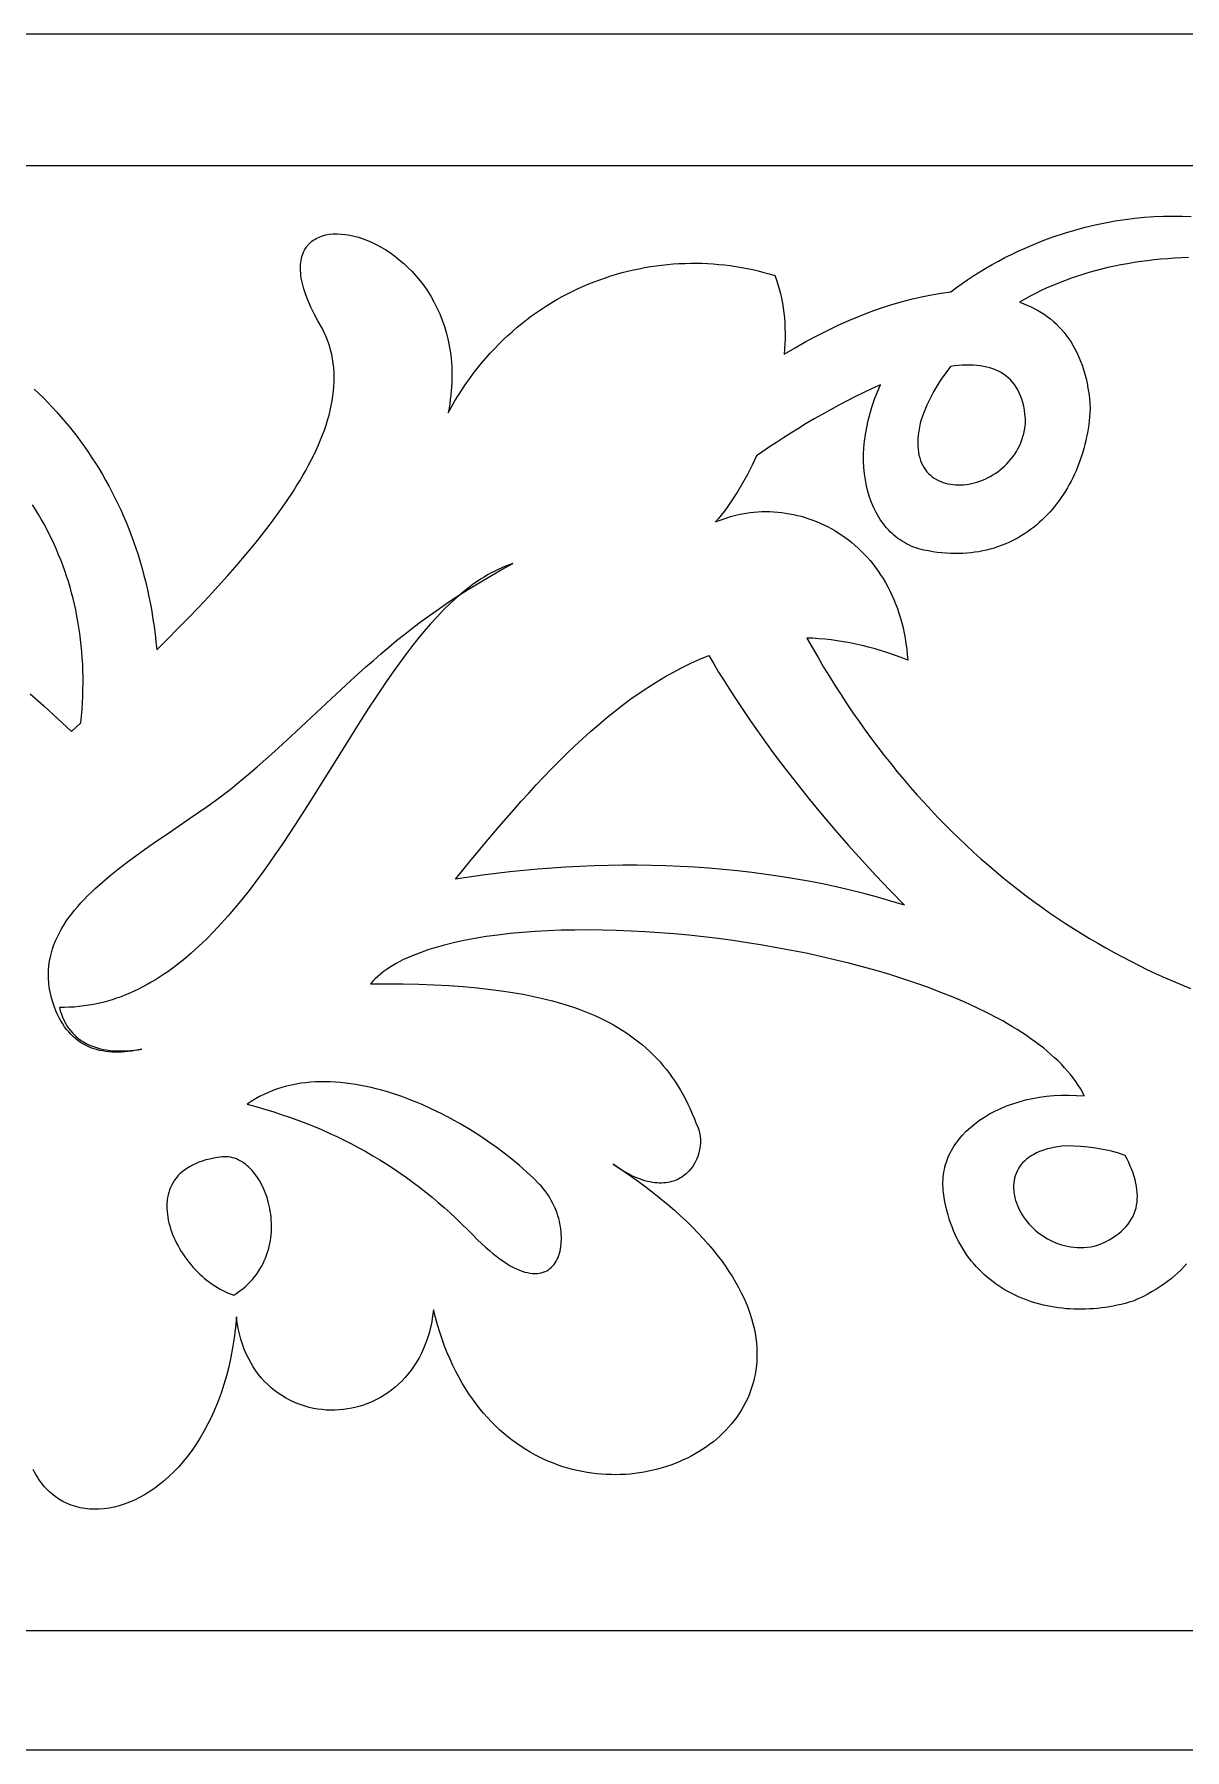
# Model space of a CAD drawing. Extents: x -52 to 65, y 3 to 43.
# Drawn here: x -22.28 to 4.54, y 2.87 to 42.85 of the extents above; entities that cross this region are included whole.
import ezdxf

# ---------------------------------------------------------------- set-up
doc = ezdxf.new("R2010")
doc.units = 0
doc.header["$MEASUREMENT"] = 0
doc.layers.add('LAYER_1', color=18, linetype='CONTINUOUS')

msp = doc.modelspace()

# ---------------------------------------------------------------- linework, layer by layer
at = {"layer": 'LAYER_1'}
for points in [[(64.545, 42.852), (-51.907, 42.852)], [(22.926, 39.787), (-38.035, 39.787)], [(-22.282, 34.583), (-22.175, 34.48), (-22.069, 34.375), (-21.965, 34.268), (-21.863, 34.16), (-21.762, 34.05), (-21.663, 33.938), (-21.566, 33.824), (-21.47, 33.709), (-21.377, 33.592), (-21.285, 33.474), (-21.195, 33.353), (-21.106, 33.231), (-21.02, 33.107), (-20.936, 32.981), (-20.853, 32.853), (-20.772, 32.724), (-20.694, 32.593), (-20.617, 32.46), (-20.543, 32.325), (-20.47, 32.188), (-20.4, 32.049), (-20.331, 31.909), (-20.265, 31.766), (-20.201, 31.622), (-20.139, 31.476), (-20.079, 31.328), (-20.022, 31.178), (-19.967, 31.026), (-19.914, 30.872), (-19.863, 30.716), (-19.815, 30.558), (-19.769, 30.398), (-19.725, 30.236), (-19.684, 30.072), (-19.645, 29.906), (-19.609, 29.738), (-19.575, 29.568), (-19.544, 29.396), (-19.515, 29.222), (-19.489, 29.046), (-19.465, 28.868), (-19.444, 28.687), (-19.426, 28.505), (-19.178, 28.751), (-18.933, 28.998), (-18.692, 29.245), (-18.454, 29.493), (-18.22, 29.741), (-17.991, 29.99), (-17.767, 30.238), (-17.55, 30.486), (-17.339, 30.734), (-17.135, 30.981), (-16.938, 31.228), (-16.75, 31.474), (-16.571, 31.719), (-16.401, 31.963), (-16.24, 32.205), (-16.164, 32.326), (-16.09, 32.447), (-16.02, 32.567), (-15.952, 32.687), (-15.886, 32.806), (-15.824, 32.925), (-15.765, 33.043), (-15.709, 33.161), (-15.656, 33.279), (-15.607, 33.396), (-15.56, 33.512), (-15.517, 33.628), (-15.478, 33.743), (-15.442, 33.858), (-15.409, 33.972), (-15.381, 34.085), (-15.356, 34.198), (-15.335, 34.31), (-15.317, 34.422), (-15.304, 34.533), (-15.295, 34.643), (-15.289, 34.752), (-15.288, 34.861), (-15.291, 34.969), (-15.299, 35.076), (-15.31, 35.182), (-15.327, 35.287), (-15.347, 35.392), (-15.372, 35.495), (-15.402, 35.598), (-15.437, 35.7), (-15.476, 35.801), (-15.521, 35.901), (-15.57, 36), (-15.669, 36.171), (-15.757, 36.334), (-15.834, 36.491), (-15.899, 36.64), (-15.953, 36.782), (-15.997, 36.917), (-16.031, 37.045), (-16.044, 37.107), (-16.055, 37.167), (-16.063, 37.225), (-16.07, 37.281), (-16.073, 37.335), (-16.075, 37.388), (-16.075, 37.439), (-16.072, 37.489), (-16.067, 37.536), (-16.061, 37.582), (-16.052, 37.627), (-16.041, 37.669), (-16.029, 37.71), (-16.014, 37.749), (-15.998, 37.787), (-15.98, 37.823), (-15.96, 37.857), (-15.938, 37.89), (-15.915, 37.921), (-15.89, 37.95), (-15.864, 37.978), (-15.836, 38.004), (-15.807, 38.028), (-15.776, 38.051), (-15.744, 38.072), (-15.711, 38.091), (-15.64, 38.126), (-15.564, 38.153), (-15.484, 38.175), (-15.399, 38.19), (-15.311, 38.198), (-15.22, 38.201), (-15.125, 38.197), (-15.027, 38.187), (-14.927, 38.171), (-14.825, 38.148), (-14.722, 38.12), (-14.617, 38.086), (-14.511, 38.045), (-14.404, 37.999), (-14.297, 37.947), (-14.19, 37.889), (-14.083, 37.825), (-13.978, 37.755), (-13.873, 37.679), (-13.77, 37.598), (-13.668, 37.511), (-13.569, 37.419), (-13.472, 37.32), (-13.378, 37.217), (-13.287, 37.107), (-13.2, 36.993), (-13.116, 36.872), (-13.037, 36.747), (-12.962, 36.616), (-12.893, 36.479), (-12.828, 36.337), (-12.769, 36.191), (-12.717, 36.038), (-12.67, 35.881), (-12.63, 35.718), (-12.613, 35.635), (-12.598, 35.551), (-12.584, 35.465), (-12.572, 35.378), (-12.563, 35.29), (-12.555, 35.201), (-12.549, 35.11), (-12.545, 35.018), (-12.544, 34.925), (-12.544, 34.83), (-12.547, 34.735), (-12.552, 34.638), (-12.559, 34.54), (-12.569, 34.44), (-12.581, 34.34), (-12.595, 34.238), (-12.612, 34.135), (-12.631, 34.031), (-12.553, 34.171), (-12.473, 34.309), (-12.391, 34.444), (-12.306, 34.575), (-12.219, 34.704), (-12.13, 34.83), (-12.039, 34.953), (-11.946, 35.073), (-11.851, 35.19), (-11.753, 35.304), (-11.654, 35.416), (-11.553, 35.524), (-11.451, 35.629), (-11.346, 35.732), (-11.24, 35.831), (-11.132, 35.928), (-11.023, 36.022), (-10.912, 36.113), (-10.799, 36.201), (-10.685, 36.286), (-10.57, 36.368), (-10.453, 36.448), (-10.335, 36.524), (-10.216, 36.598), (-10.096, 36.669), (-9.974, 36.737), (-9.852, 36.802), (-9.728, 36.864), (-9.604, 36.923), (-9.478, 36.98), (-9.352, 37.033), (-9.224, 37.084), (-9.096, 37.132), (-8.967, 37.177), (-8.838, 37.22), (-8.708, 37.259), (-8.577, 37.296), (-8.446, 37.33), (-8.314, 37.361), (-8.182, 37.389), (-8.05, 37.414), (-7.917, 37.437), (-7.784, 37.456), (-7.651, 37.473), (-7.517, 37.488), (-7.384, 37.499), (-7.25, 37.507), (-7.116, 37.513), (-6.983, 37.516), (-6.849, 37.516), (-6.716, 37.514), (-6.583, 37.509), (-6.45, 37.5), (-6.317, 37.49), (-6.185, 37.476), (-6.053, 37.46), (-5.921, 37.44), (-5.79, 37.419), (-5.66, 37.394), (-5.53, 37.366), (-5.401, 37.336), (-5.272, 37.303), (-5.144, 37.268), (-5.017, 37.229), (-4.978, 37.127), (-4.943, 37.023), (-4.911, 36.917), (-4.882, 36.809), (-4.858, 36.699), (-4.836, 36.587), (-4.818, 36.473), (-4.804, 36.358), (-4.792, 36.241), (-4.784, 36.123), (-4.779, 36.004), (-4.776, 35.884), (-4.777, 35.762), (-4.781, 35.64), (-4.788, 35.517), (-4.797, 35.393), (-4.543, 35.544), (-4.29, 35.688), (-4.038, 35.823), (-3.787, 35.951), (-3.537, 36.07), (-3.288, 36.182), (-3.041, 36.285), (-2.795, 36.381), (-2.551, 36.468), (-2.309, 36.547), (-2.07, 36.618), (-1.833, 36.681), (-1.598, 36.736), (-1.366, 36.782), (-1.138, 36.821), (-0.912, 36.851), (-0.781, 36.948), (-0.649, 37.043), (-0.514, 37.136), (-0.376, 37.227), (-0.237, 37.315), (-0.094, 37.402), (0.05, 37.485), (0.198, 37.567), (0.349, 37.646), (0.502, 37.723), (0.659, 37.798), (0.819, 37.87), (0.983, 37.94), (1.15, 38.008), (1.32, 38.073), (1.495, 38.135), (1.738, 38.216), (1.979, 38.289), (2.218, 38.354), (2.455, 38.411), (2.69, 38.461), (2.922, 38.503), (3.152, 38.538), (3.38, 38.567), (3.605, 38.588), (3.827, 38.604), (4.047, 38.613), (4.265, 38.616), (4.48, 38.614), (4.692, 38.606)], [(4.629, 37.646), (4.468, 37.641), (4.307, 37.633), (4.147, 37.622), (3.988, 37.609), (3.83, 37.593), (3.673, 37.575), (3.516, 37.554), (3.361, 37.531), (3.207, 37.505), (3.054, 37.477), (2.902, 37.446), (2.751, 37.413), (2.602, 37.377), (2.454, 37.338), (2.308, 37.297), (2.163, 37.253), (2.02, 37.207), (1.878, 37.159), (1.738, 37.107), (1.6, 37.054), (1.463, 36.997), (1.329, 36.939), (1.196, 36.877), (1.065, 36.813), (0.937, 36.747), (0.81, 36.678), (0.686, 36.607), (0.775, 36.576), (0.862, 36.541), (0.946, 36.504), (1.029, 36.464), (1.11, 36.421), (1.188, 36.375), (1.264, 36.326), (1.338, 36.274), (1.41, 36.219), (1.479, 36.161), (1.546, 36.101), (1.61, 36.037), (1.672, 35.97), (1.732, 35.9), (1.789, 35.827), (1.843, 35.751), (1.895, 35.672), (1.944, 35.59), (1.991, 35.505), (2.035, 35.417), (2.076, 35.326), (2.114, 35.233), (2.15, 35.136), (2.183, 35.036), (2.213, 34.933), (2.24, 34.826), (2.264, 34.717), (2.285, 34.605), (2.303, 34.49), (2.318, 34.372), (2.329, 34.251), (2.338, 34.127), (2.332, 34.031), (2.324, 33.936), (2.314, 33.841), (2.303, 33.747), (2.289, 33.654), (2.273, 33.561), (2.255, 33.469), (2.235, 33.377), (2.213, 33.287), (2.19, 33.197), (2.164, 33.108), (2.137, 33.021), (2.107, 32.934), (2.076, 32.848), (2.043, 32.763), (2.008, 32.679), (1.971, 32.597), (1.933, 32.516), (1.892, 32.436), (1.85, 32.357), (1.806, 32.279), (1.761, 32.203), (1.713, 32.129), (1.664, 32.055), (1.613, 31.984), (1.561, 31.913), (1.507, 31.845), (1.451, 31.778), (1.394, 31.713), (1.335, 31.649), (1.274, 31.587), (1.212, 31.527), (1.148, 31.469), (1.082, 31.413), (1.015, 31.359), (0.947, 31.307), (0.876, 31.256), (0.805, 31.208), (0.732, 31.162), (0.657, 31.118), (0.581, 31.077), (0.504, 31.037), (0.425, 31), (0.344, 30.965), (0.262, 30.933), (0.179, 30.903), (0.095, 30.876), (0.009, 30.851), (-0.079, 30.828), (-0.167, 30.809), (-0.257, 30.791), (-0.349, 30.777), (-0.441, 30.765), (-0.535, 30.756), (-0.63, 30.75), (-0.727, 30.747), (-0.824, 30.747), (-0.923, 30.749), (-1.023, 30.755), (-1.124, 30.764), (-1.227, 30.776), (-1.33, 30.791), (-1.435, 30.809), (-1.541, 30.83), (-1.602, 30.844), (-1.662, 30.861), (-1.72, 30.88), (-1.777, 30.9), (-1.833, 30.923), (-1.888, 30.948), (-1.942, 30.975), (-1.994, 31.003), (-2.045, 31.034), (-2.095, 31.067), (-2.144, 31.101), (-2.191, 31.137), (-2.237, 31.176), (-2.282, 31.215), (-2.325, 31.257), (-2.367, 31.3), (-2.408, 31.345), (-2.447, 31.391), (-2.485, 31.439), (-2.521, 31.489), (-2.556, 31.54), (-2.59, 31.593), (-2.653, 31.702), (-2.71, 31.817), (-2.761, 31.937), (-2.806, 32.062), (-2.845, 32.192), (-2.878, 32.327), (-2.905, 32.465), (-2.924, 32.607), (-2.938, 32.753), (-2.944, 32.902), (-2.944, 33.055), (-2.937, 33.21), (-2.924, 33.367), (-2.903, 33.527), (-2.874, 33.689), (-2.839, 33.852), (-2.796, 34.017), (-2.746, 34.183), (-2.688, 34.35), (-2.622, 34.517), (-2.549, 34.685), (-2.744, 34.596), (-2.94, 34.504), (-3.136, 34.407), (-3.331, 34.307), (-3.526, 34.205), (-3.719, 34.1), (-3.91, 33.993), (-4.099, 33.885), (-4.284, 33.776), (-4.465, 33.666), (-4.642, 33.557), (-4.814, 33.448), (-4.98, 33.34), (-5.14, 33.234), (-5.293, 33.13), (-5.439, 33.029), (-5.543, 32.808), (-5.652, 32.594), (-5.766, 32.387), (-5.885, 32.188), (-5.946, 32.091), (-6.007, 31.997), (-6.07, 31.905), (-6.134, 31.816), (-6.198, 31.729), (-6.264, 31.644), (-6.33, 31.563), (-6.396, 31.484), (-6.31, 31.52), (-6.222, 31.553), (-6.134, 31.583), (-6.045, 31.61), (-5.956, 31.635), (-5.866, 31.656), (-5.775, 31.675), (-5.684, 31.69), (-5.592, 31.703), (-5.501, 31.713), (-5.409, 31.721), (-5.316, 31.725), (-5.224, 31.727), (-5.132, 31.725), (-5.04, 31.721), (-4.947, 31.715), (-4.855, 31.705), (-4.763, 31.693), (-4.672, 31.678), (-4.58, 31.66), (-4.49, 31.639), (-4.399, 31.616), (-4.31, 31.59), (-4.22, 31.561), (-4.132, 31.529), (-4.044, 31.495), (-3.957, 31.458), (-3.871, 31.418), (-3.786, 31.376), (-3.702, 31.331), (-3.619, 31.283), (-3.537, 31.233), (-3.456, 31.18), (-3.377, 31.124), (-3.299, 31.066), (-3.222, 31.005), (-3.147, 30.941), (-3.073, 30.875), (-3.001, 30.806), (-2.931, 30.735), (-2.862, 30.661), (-2.796, 30.584), (-2.731, 30.505), (-2.668, 30.423), (-2.607, 30.339), (-2.548, 30.252), (-2.491, 30.163), (-2.436, 30.071), (-2.384, 29.976), (-2.334, 29.88), (-2.286, 29.78), (-2.241, 29.678), (-2.199, 29.574), (-2.159, 29.467), (-2.121, 29.357), (-2.087, 29.245), (-2.055, 29.131), (-2.026, 29.014), (-2, 28.895), (-1.977, 28.773), (-1.957, 28.649), (-1.94, 28.522), (-1.927, 28.393), (-1.916, 28.262), (-2.071, 28.323), (-2.225, 28.38), (-2.377, 28.433), (-2.529, 28.482), (-2.679, 28.526), (-2.829, 28.568), (-2.977, 28.605), (-3.124, 28.638), (-3.27, 28.668), (-3.415, 28.694), (-3.559, 28.717), (-3.703, 28.736), (-3.845, 28.751), (-3.986, 28.764), (-4.126, 28.772), (-4.266, 28.778), (-4.138, 28.55), (-4.008, 28.325), (-3.877, 28.103), (-3.744, 27.884), (-3.609, 27.667), (-3.472, 27.454), (-3.333, 27.243), (-3.193, 27.036), (-3.05, 26.831), (-2.906, 26.629), (-2.761, 26.43), (-2.613, 26.234), (-2.464, 26.041), (-2.313, 25.851), (-2.161, 25.663), (-2.007, 25.479), (-1.851, 25.297), (-1.694, 25.118), (-1.535, 24.942), (-1.374, 24.768), (-1.212, 24.598), (-1.049, 24.43), (-0.884, 24.265), (-0.717, 24.103), (-0.549, 23.944), (-0.38, 23.788), (-0.209, 23.634), (-0.037, 23.483), (0.137, 23.335), (0.312, 23.19), (0.488, 23.048), (0.666, 22.908), (0.845, 22.771), (1.025, 22.637), (1.207, 22.506), (1.39, 22.377), (1.574, 22.252), (1.759, 22.128), (1.946, 22.008), (2.134, 21.891), (2.323, 21.776), (2.513, 21.664), (2.704, 21.554), (2.896, 21.448), (3.09, 21.344), (3.284, 21.243), (3.48, 21.144), (3.676, 21.048), (3.874, 20.955), (4.072, 20.865), (4.272, 20.777), (4.473, 20.692), (4.674, 20.61)], [(-22.374, 27.48), (-22.057, 27.195), (-21.737, 26.9), (-21.413, 26.597), (-21.197, 26.803), (-21.181, 26.96), (-21.168, 27.116), (-21.158, 27.27), (-21.151, 27.423), (-21.146, 27.575), (-21.144, 27.726), (-21.144, 27.875), (-21.147, 28.023), (-21.153, 28.17), (-21.161, 28.316), (-21.172, 28.46), (-21.185, 28.603), (-21.201, 28.745), (-21.219, 28.886), (-21.239, 29.025), (-21.262, 29.163), (-21.287, 29.3), (-21.315, 29.435), (-21.345, 29.569), (-21.377, 29.702), (-21.411, 29.834), (-21.448, 29.965), (-21.487, 30.094), (-21.528, 30.222), (-21.571, 30.349), (-21.617, 30.474), (-21.664, 30.598), (-21.714, 30.721), (-21.765, 30.843), (-21.819, 30.964), (-21.875, 31.083), (-21.932, 31.201), (-21.992, 31.318), (-22.053, 31.433), (-22.117, 31.547), (-22.182, 31.66), (-22.249, 31.772), (-22.319, 31.883)], [(4.58, 14.19), (4.516, 14.117), (4.448, 14.046), (4.377, 13.976), (4.301, 13.908), (4.222, 13.842), (4.139, 13.777), (4.053, 13.714), (3.962, 13.652), (3.868, 13.593), (3.77, 13.535), (3.668, 13.479), (3.562, 13.425), (3.452, 13.372), (3.338, 13.322), (3.246, 13.295), (3.154, 13.27), (3.061, 13.247), (2.969, 13.226), (2.876, 13.207), (2.784, 13.191), (2.691, 13.176), (2.598, 13.164), (2.506, 13.153), (2.414, 13.145), (2.321, 13.139), (2.229, 13.135), (2.138, 13.133), (2.046, 13.133), (1.955, 13.136), (1.865, 13.14), (1.775, 13.146), (1.685, 13.155), (1.596, 13.166), (1.508, 13.178), (1.42, 13.193), (1.333, 13.21), (1.247, 13.229), (1.161, 13.251), (1.076, 13.274), (0.992, 13.299), (0.91, 13.327), (0.828, 13.357), (0.747, 13.388), (0.667, 13.422), (0.588, 13.458), (0.51, 13.497), (0.434, 13.537), (0.359, 13.579), (0.285, 13.624), (0.213, 13.671), (0.142, 13.719), (0.072, 13.77), (0.004, 13.823), (-0.063, 13.879), (-0.128, 13.936), (-0.191, 13.995), (-0.253, 14.057), (-0.313, 14.121), (-0.371, 14.187), (-0.428, 14.255), (-0.483, 14.325), (-0.535, 14.397), (-0.586, 14.472), (-0.635, 14.548), (-0.682, 14.627), (-0.726, 14.708), (-0.769, 14.791), (-0.809, 14.876), (-0.847, 14.964), (-0.883, 15.053), (-0.917, 15.145), (-0.948, 15.239), (-0.976, 15.335), (-1.003, 15.433), (-1.027, 15.533), (-1.048, 15.636), (-1.066, 15.74), (-1.082, 15.847), (-1.09, 15.909), (-1.094, 15.971), (-1.097, 16.032), (-1.097, 16.093), (-1.094, 16.154), (-1.09, 16.214), (-1.083, 16.273), (-1.074, 16.332), (-1.062, 16.391), (-1.048, 16.449), (-1.033, 16.506), (-1.015, 16.563), (-0.994, 16.619), (-0.972, 16.675), (-0.948, 16.729), (-0.922, 16.784), (-0.893, 16.837), (-0.863, 16.89), (-0.831, 16.942), (-0.796, 16.993), (-0.76, 17.043), (-0.722, 17.093), (-0.641, 17.189), (-0.552, 17.282), (-0.456, 17.371), (-0.354, 17.456), (-0.245, 17.537), (-0.13, 17.614), (-0.009, 17.686), (0.118, 17.753), (0.251, 17.815), (0.389, 17.872), (0.532, 17.924), (0.68, 17.97), (0.833, 18.011), (0.991, 18.045), (1.152, 18.074), (1.318, 18.096), (1.488, 18.112), (1.661, 18.121), (1.838, 18.124), (2.017, 18.119), (2.2, 18.107), (2.156, 18.192), (2.108, 18.276), (2.056, 18.36), (2, 18.442), (1.94, 18.524), (1.877, 18.605), (1.81, 18.685), (1.739, 18.764), (1.665, 18.843), (1.588, 18.921), (1.507, 18.997), (1.423, 19.073), (1.336, 19.149), (1.245, 19.223), (1.151, 19.296), (1.055, 19.369), (0.955, 19.44), (0.852, 19.511), (0.747, 19.581), (0.638, 19.65), (0.527, 19.718), (0.413, 19.785), (0.297, 19.852), (0.178, 19.917), (-0.068, 20.045), (-0.323, 20.17), (-0.587, 20.29), (-0.86, 20.407), (-1.141, 20.52), (-1.429, 20.629), (-1.725, 20.734), (-2.027, 20.836), (-2.335, 20.933), (-2.65, 21.026), (-2.969, 21.115), (-3.293, 21.2), (-3.621, 21.281), (-3.952, 21.357), (-4.287, 21.43), (-4.625, 21.498), (-4.965, 21.561), (-5.306, 21.621), (-5.649, 21.675), (-5.992, 21.726), (-6.336, 21.772), (-6.68, 21.813), (-7.022, 21.85), (-7.364, 21.882), (-7.704, 21.909), (-8.042, 21.932), (-8.376, 21.949), (-8.708, 21.962), (-9.036, 21.971), (-9.36, 21.974), (-9.68, 21.972), (-9.994, 21.966), (-10.302, 21.954), (-10.605, 21.937), (-10.901, 21.915), (-11.189, 21.888), (-11.471, 21.856), (-11.744, 21.818), (-12.008, 21.776), (-12.263, 21.727), (-12.509, 21.674), (-12.745, 21.615), (-12.859, 21.584), (-12.97, 21.551), (-13.079, 21.516), (-13.185, 21.481), (-13.288, 21.444), (-13.388, 21.405), (-13.484, 21.366), (-13.578, 21.324), (-13.669, 21.282), (-13.757, 21.238), (-13.841, 21.192), (-13.922, 21.145), (-13.999, 21.097), (-14.074, 21.047), (-14.144, 20.996), (-14.211, 20.944), (-14.275, 20.89), (-14.335, 20.834), (-14.391, 20.777), (-14.443, 20.719), (-14.059, 20.72), (-13.684, 20.717), (-13.319, 20.709), (-12.963, 20.696), (-12.617, 20.678), (-12.281, 20.655), (-11.954, 20.625), (-11.637, 20.59), (-11.33, 20.549), (-11.032, 20.502), (-10.886, 20.476), (-10.743, 20.448), (-10.603, 20.418), (-10.464, 20.387), (-10.328, 20.354), (-10.195, 20.32), (-10.064, 20.283), (-9.935, 20.245), (-9.808, 20.205), (-9.684, 20.163), (-9.563, 20.12), (-9.443, 20.074), (-9.326, 20.026), (-9.211, 19.977), (-9.099, 19.925), (-8.989, 19.872), (-8.881, 19.816), (-8.776, 19.759), (-8.673, 19.699), (-8.572, 19.637), (-8.474, 19.573), (-8.378, 19.507), (-8.284, 19.439), (-8.192, 19.368), (-8.103, 19.295), (-8.016, 19.22), (-7.932, 19.143), (-7.85, 19.063), (-7.77, 18.981), (-7.692, 18.897), (-7.617, 18.81), (-7.544, 18.721), (-7.473, 18.629), (-7.405, 18.535), (-7.339, 18.439), (-7.275, 18.339), (-7.213, 18.238), (-7.154, 18.133), (-7.097, 18.026), (-7.042, 17.917), (-6.99, 17.805), (-6.94, 17.69), (-6.892, 17.572), (-6.846, 17.452), (-6.814, 17.386), (-6.789, 17.316), (-6.769, 17.243), (-6.757, 17.167), (-6.75, 17.09), (-6.75, 17.012), (-6.756, 16.933), (-6.768, 16.853), (-6.786, 16.775), (-6.811, 16.697), (-6.841, 16.622), (-6.878, 16.549), (-6.92, 16.478), (-6.968, 16.412), (-7.022, 16.349), (-7.082, 16.292), (-7.114, 16.265), (-7.147, 16.239), (-7.182, 16.215), (-7.218, 16.193), (-7.256, 16.172), (-7.295, 16.153), (-7.335, 16.136), (-7.377, 16.121), (-7.421, 16.108), (-7.465, 16.096), (-7.511, 16.087), (-7.558, 16.08), (-7.607, 16.076), (-7.657, 16.073), (-7.709, 16.073), (-7.761, 16.076), (-7.815, 16.081), (-7.871, 16.089), (-7.927, 16.099), (-7.986, 16.112), (-8.045, 16.128), (-8.105, 16.147), (-8.167, 16.169), (-8.231, 16.195), (-8.295, 16.223), (-8.361, 16.254), (-8.428, 16.289), (-8.496, 16.327), (-8.566, 16.369), (-8.637, 16.414), (-8.709, 16.463), (-8.782, 16.516), (-8.579, 16.381), (-8.384, 16.245), (-8.196, 16.11), (-8.014, 15.976), (-7.84, 15.841), (-7.673, 15.708), (-7.512, 15.574), (-7.358, 15.441), (-7.211, 15.308), (-7.07, 15.176), (-6.936, 15.044), (-6.808, 14.913), (-6.686, 14.782), (-6.571, 14.652), (-6.461, 14.523), (-6.358, 14.395), (-6.261, 14.267), (-6.169, 14.14), (-6.084, 14.014), (-6.004, 13.888), (-5.929, 13.764), (-5.861, 13.64), (-5.797, 13.518), (-5.739, 13.396), (-5.687, 13.276), (-5.639, 13.156), (-5.597, 13.038), (-5.56, 12.92), (-5.527, 12.804), (-5.5, 12.689), (-5.477, 12.576), (-5.459, 12.464), (-5.446, 12.353), (-5.437, 12.243), (-5.433, 12.135), (-5.433, 12.028), (-5.437, 11.922), (-5.446, 11.818), (-5.458, 11.716), (-5.475, 11.615), (-5.496, 11.516), (-5.52, 11.419), (-5.548, 11.323), (-5.581, 11.229), (-5.616, 11.136), (-5.655, 11.046), (-5.698, 10.957), (-5.744, 10.87), (-5.793, 10.785), (-5.846, 10.702), (-5.902, 10.62), (-5.96, 10.541), (-6.022, 10.464), (-6.086, 10.389), (-6.154, 10.316), (-6.224, 10.245), (-6.296, 10.177), (-6.371, 10.11), (-6.449, 10.046), (-6.529, 9.985), (-6.611, 9.925), (-6.696, 9.868), (-6.783, 9.813), (-6.871, 9.761), (-6.962, 9.711), (-7.054, 9.664), (-7.149, 9.619), (-7.245, 9.577), (-7.342, 9.537), (-7.441, 9.5), (-7.542, 9.466), (-7.644, 9.434), (-7.747, 9.405), (-7.852, 9.379), (-7.957, 9.356), (-8.064, 9.336), (-8.172, 9.318), (-8.28, 9.304), (-8.389, 9.292), (-8.499, 9.284), (-8.61, 9.278), (-8.721, 9.276), (-8.833, 9.277), (-8.945, 9.281), (-9.057, 9.288), (-9.169, 9.298), (-9.282, 9.312), (-9.394, 9.328), (-9.507, 9.349), (-9.62, 9.372), (-9.732, 9.399), (-9.844, 9.429), (-9.955, 9.463), (-10.066, 9.501), (-10.177, 9.542), (-10.287, 9.586), (-10.396, 9.634), (-10.505, 9.686), (-10.612, 9.742), (-10.719, 9.801), (-10.824, 9.864), (-10.929, 9.931), (-11.032, 10.001), (-11.134, 10.076), (-11.234, 10.154), (-11.333, 10.236), (-11.431, 10.323), (-11.527, 10.413), (-11.621, 10.507), (-11.714, 10.606), (-11.804, 10.709), (-11.893, 10.815), (-11.979, 10.926), (-12.064, 11.041), (-12.146, 11.161), (-12.226, 11.285), (-12.303, 11.413), (-12.378, 11.545), (-12.451, 11.682), (-12.521, 11.823), (-12.588, 11.969), (-12.652, 12.12), (-12.714, 12.274), (-12.772, 12.434), (-12.828, 12.598), (-12.88, 12.767), (-12.929, 12.94), (-12.975, 13.118), (-12.993, 12.977), (-13.016, 12.84), (-13.045, 12.707), (-13.078, 12.579), (-13.115, 12.455), (-13.157, 12.336), (-13.204, 12.221), (-13.254, 12.11), (-13.309, 12.004), (-13.367, 11.902), (-13.429, 11.805), (-13.494, 11.712), (-13.563, 11.624), (-13.635, 11.54), (-13.709, 11.46), (-13.787, 11.385), (-13.867, 11.314), (-13.95, 11.247), (-14.035, 11.185), (-14.122, 11.128), (-14.211, 11.075), (-14.302, 11.026), (-14.395, 10.981), (-14.489, 10.942), (-14.584, 10.906), (-14.681, 10.875), (-14.778, 10.848), (-14.877, 10.826), (-14.976, 10.808), (-15.075, 10.794), (-15.175, 10.785), (-15.275, 10.781), (-15.375, 10.78), (-15.475, 10.784), (-15.574, 10.793), (-15.673, 10.806), (-15.771, 10.823), (-15.869, 10.845), (-15.965, 10.871), (-16.061, 10.902), (-16.154, 10.937), (-16.247, 10.976), (-16.338, 11.02), (-16.427, 11.068), (-16.513, 11.12), (-16.598, 11.177), (-16.681, 11.239), (-16.761, 11.304), (-16.838, 11.375), (-16.912, 11.449), (-16.984, 11.528), (-17.052, 11.611), (-17.117, 11.699), (-17.179, 11.791), (-17.236, 11.888), (-17.29, 11.989), (-17.34, 12.094), (-17.386, 12.204), (-17.428, 12.318), (-17.465, 12.436), (-17.497, 12.559), (-17.525, 12.687), (-17.548, 12.818), (-17.565, 12.954), (-17.589, 12.708), (-17.619, 12.469), (-17.656, 12.237), (-17.699, 12.012), (-17.748, 11.793), (-17.802, 11.582), (-17.862, 11.377), (-17.927, 11.18), (-17.997, 10.989), (-18.071, 10.805), (-18.15, 10.628), (-18.233, 10.458), (-18.32, 10.295), (-18.411, 10.139), (-18.506, 9.99), (-18.603, 9.848), (-18.704, 9.713), (-18.808, 9.585), (-18.914, 9.463), (-19.022, 9.349), (-19.133, 9.242), (-19.245, 9.141), (-19.359, 9.048), (-19.474, 8.962), (-19.591, 8.882), (-19.708, 8.81), (-19.826, 8.744), (-19.945, 8.686), (-20.064, 8.635), (-20.182, 8.59), (-20.301, 8.553), (-20.419, 8.522), (-20.536, 8.499), (-20.652, 8.483), (-20.767, 8.474), (-20.88, 8.471), (-20.992, 8.476), (-21.102, 8.488), (-21.21, 8.507), (-21.315, 8.533), (-21.418, 8.566), (-21.517, 8.606), (-21.614, 8.653), (-21.708, 8.707), (-21.797, 8.768), (-21.883, 8.836), (-21.925, 8.873), (-21.965, 8.912), (-22.005, 8.952), (-22.043, 8.994), (-22.08, 9.038), (-22.116, 9.083), (-22.151, 9.131), (-22.184, 9.18), (-22.217, 9.231), (-22.248, 9.284), (-22.277, 9.338), (-22.306, 9.395)], [(-39.379, 5.641), (31.302, 5.641)], [(-51.907, 2.866), (64.545, 2.866)]]:
    msp.add_lwpolyline(points, dxfattribs=at)
for points in [[(-0.919, 35.11), (-1.031, 34.963), (-1.134, 34.815), (-1.229, 34.666), (-1.316, 34.516), (-1.395, 34.364), (-1.468, 34.209), (-1.535, 34.052), (-1.596, 33.892), (-1.623, 33.791), (-1.644, 33.694), (-1.661, 33.6), (-1.673, 33.51), (-1.681, 33.424), (-1.684, 33.341), (-1.683, 33.261), (-1.677, 33.185), (-1.668, 33.113), (-1.655, 33.044), (-1.638, 32.978), (-1.618, 32.916), (-1.594, 32.857), (-1.567, 32.802), (-1.537, 32.75), (-1.504, 32.701), (-1.468, 32.655), (-1.429, 32.613), (-1.387, 32.574), (-1.344, 32.538), (-1.298, 32.505), (-1.249, 32.475), (-1.199, 32.449), (-1.147, 32.426), (-1.093, 32.406), (-1.038, 32.388), (-0.981, 32.374), (-0.923, 32.363), (-0.864, 32.355), (-0.804, 32.35), (-0.742, 32.348), (-0.681, 32.349), (-0.618, 32.353), (-0.555, 32.359), (-0.492, 32.369), (-0.429, 32.381), (-0.365, 32.397), (-0.302, 32.415), (-0.239, 32.435), (-0.177, 32.459), (-0.115, 32.485), (-0.053, 32.514), (0.007, 32.546), (0.067, 32.58), (0.125, 32.617), (0.182, 32.657), (0.238, 32.699), (0.292, 32.744), (0.344, 32.791), (0.395, 32.841), (0.444, 32.893), (0.49, 32.948), (0.535, 33.005), (0.577, 33.065), (0.616, 33.127), (0.653, 33.192), (0.687, 33.258), (0.718, 33.328), (0.745, 33.399), (0.77, 33.473), (0.791, 33.549), (0.809, 33.628), (0.823, 33.708), (0.833, 33.791), (0.827, 33.895), (0.817, 33.995), (0.804, 34.09), (0.787, 34.18), (0.766, 34.266), (0.741, 34.347), (0.714, 34.424), (0.683, 34.497), (0.648, 34.565), (0.61, 34.629), (0.569, 34.689), (0.525, 34.745), (0.478, 34.797), (0.428, 34.845), (0.374, 34.89), (0.318, 34.93), (0.259, 34.967), (0.198, 35), (0.133, 35.029), (0.066, 35.055), (-0.003, 35.077), (-0.075, 35.096), (-0.15, 35.112), (-0.227, 35.124), (-0.306, 35.133), (-0.387, 35.139), (-0.471, 35.141), (-0.556, 35.141), (-0.644, 35.137), (-0.734, 35.131), (-0.826, 35.122)], [(-21.697, 20.166), (-21.675, 20.087), (-21.65, 20.012), (-21.622, 19.939), (-21.591, 19.871), (-21.557, 19.805), (-21.521, 19.743), (-21.481, 19.684), (-21.438, 19.629), (-21.393, 19.576), (-21.346, 19.527), (-21.296, 19.481), (-21.243, 19.439), (-21.188, 19.399), (-21.13, 19.363), (-21.071, 19.329), (-21.009, 19.299), (-20.945, 19.271), (-20.879, 19.247), (-20.81, 19.225), (-20.74, 19.207), (-20.668, 19.191), (-20.595, 19.178), (-20.519, 19.168), (-20.442, 19.16), (-20.363, 19.156), (-20.283, 19.154), (-20.201, 19.154), (-20.118, 19.158), (-20.033, 19.164), (-19.947, 19.172), (-19.86, 19.183), (-19.772, 19.197), (-19.854, 19.179), (-19.935, 19.164), (-20.015, 19.151), (-20.094, 19.141), (-20.173, 19.133), (-20.25, 19.127), (-20.326, 19.125), (-20.402, 19.125), (-20.476, 19.128), (-20.549, 19.133), (-20.621, 19.142), (-20.692, 19.154), (-20.761, 19.168), (-20.83, 19.186), (-20.896, 19.206), (-20.962, 19.23), (-21.026, 19.257), (-21.088, 19.287), (-21.149, 19.321), (-21.208, 19.358), (-21.265, 19.399), (-21.321, 19.443), (-21.375, 19.49), (-21.428, 19.542), (-21.478, 19.596), (-21.527, 19.655), (-21.573, 19.717), (-21.618, 19.784), (-21.66, 19.854), (-21.701, 19.928), (-21.739, 20.006), (-21.775, 20.088), (-21.819, 20.201), (-21.856, 20.311), (-21.887, 20.42), (-21.912, 20.528), (-21.931, 20.635), (-21.944, 20.74), (-21.951, 20.844), (-21.953, 20.946), (-21.949, 21.048), (-21.94, 21.148), (-21.926, 21.247), (-21.907, 21.345), (-21.883, 21.441), (-21.855, 21.537), (-21.822, 21.631), (-21.784, 21.724), (-21.742, 21.817), (-21.696, 21.908), (-21.646, 21.998), (-21.592, 22.087), (-21.534, 22.176), (-21.473, 22.263), (-21.408, 22.349), (-21.34, 22.435), (-21.269, 22.52), (-21.195, 22.603), (-21.118, 22.687), (-21.038, 22.769), (-20.956, 22.85), (-20.871, 22.931), (-20.694, 23.091), (-20.509, 23.247), (-20.317, 23.402), (-20.119, 23.554), (-19.916, 23.704), (-19.709, 23.852), (-19.5, 23.999), (-19.078, 24.287), (-18.66, 24.572), (-18.253, 24.854), (-18.057, 24.994), (-17.867, 25.135), (-17.685, 25.275), (-17.511, 25.416), (-17.294, 25.599), (-17.084, 25.779), (-16.881, 25.958), (-16.683, 26.134), (-16.303, 26.48), (-15.939, 26.818), (-15.241, 27.472), (-14.898, 27.791), (-14.552, 28.104), (-14.376, 28.259), (-14.198, 28.413), (-14.017, 28.566), (-13.833, 28.719), (-13.644, 28.87), (-13.45, 29.021), (-13.251, 29.172), (-13.046, 29.322), (-12.835, 29.471), (-12.616, 29.62), (-12.39, 29.77), (-12.155, 29.919), (-11.911, 30.068), (-11.658, 30.217), (-11.394, 30.366), (-11.12, 30.516), (-11.206, 30.486), (-11.292, 30.454), (-11.377, 30.418), (-11.462, 30.38), (-11.546, 30.339), (-11.629, 30.296), (-11.712, 30.25), (-11.794, 30.201), (-11.876, 30.15), (-11.957, 30.096), (-12.037, 30.04), (-12.117, 29.981), (-12.197, 29.92), (-12.275, 29.857), (-12.432, 29.724), (-12.587, 29.583), (-12.74, 29.433), (-12.891, 29.275), (-13.041, 29.11), (-13.19, 28.939), (-13.337, 28.76), (-13.483, 28.575), (-13.628, 28.385), (-13.773, 28.189), (-13.916, 27.988), (-14.059, 27.783), (-14.202, 27.573), (-14.344, 27.36), (-14.486, 27.143), (-14.769, 26.7), (-15.052, 26.249), (-15.336, 25.791), (-15.623, 25.331), (-15.912, 24.872), (-16.205, 24.416), (-16.353, 24.19), (-16.503, 23.967), (-16.654, 23.746), (-16.807, 23.528), (-16.961, 23.313), (-17.117, 23.102), (-17.275, 22.895), (-17.435, 22.692), (-17.597, 22.495), (-17.761, 22.302), (-17.928, 22.115), (-18.097, 21.935), (-18.269, 21.76), (-18.443, 21.593), (-18.621, 21.433), (-18.801, 21.28), (-18.892, 21.207), (-18.984, 21.136), (-19.077, 21.067), (-19.171, 21), (-19.265, 20.935), (-19.36, 20.872), (-19.457, 20.812), (-19.554, 20.754), (-19.651, 20.699), (-19.75, 20.646), (-19.85, 20.595), (-19.95, 20.547), (-20.052, 20.502), (-20.154, 20.459), (-20.258, 20.419), (-20.362, 20.382), (-20.468, 20.347), (-20.574, 20.316), (-20.682, 20.287), (-20.79, 20.261), (-20.9, 20.238), (-21.01, 20.218), (-21.122, 20.202), (-21.235, 20.188), (-21.349, 20.178), (-21.464, 20.171), (-21.58, 20.167)], [(-6.554, 28.368), (-6.441, 28.177), (-6.325, 27.986), (-6.207, 27.796), (-6.087, 27.607), (-5.966, 27.418), (-5.842, 27.229), (-5.588, 26.854), (-5.327, 26.482), (-5.058, 26.111), (-4.782, 25.744), (-4.498, 25.378), (-4.208, 25.016), (-3.91, 24.656), (-3.607, 24.298), (-3.296, 23.943), (-2.98, 23.591), (-2.657, 23.241), (-2.329, 22.894), (-1.995, 22.55), (-2.307, 22.647), (-2.622, 22.738), (-2.939, 22.824), (-3.259, 22.904), (-3.582, 22.978), (-3.906, 23.047), (-4.232, 23.111), (-4.56, 23.169), (-4.89, 23.222), (-5.221, 23.27), (-5.553, 23.313), (-5.886, 23.351), (-6.22, 23.384), (-6.554, 23.412), (-6.889, 23.436), (-7.224, 23.454), (-7.559, 23.468), (-7.893, 23.477), (-8.228, 23.482), (-8.562, 23.482), (-8.895, 23.478), (-9.227, 23.469), (-9.558, 23.456), (-9.888, 23.439), (-10.216, 23.418), (-10.543, 23.393), (-10.868, 23.363), (-11.191, 23.33), (-11.511, 23.293), (-11.829, 23.252), (-12.145, 23.208), (-12.458, 23.16), (-12.123, 23.571), (-11.786, 23.979), (-11.445, 24.382), (-11.101, 24.778), (-10.928, 24.973), (-10.753, 25.166), (-10.578, 25.356), (-10.401, 25.544), (-10.224, 25.728), (-10.045, 25.909), (-9.864, 26.087), (-9.683, 26.261), (-9.5, 26.431), (-9.315, 26.598), (-9.13, 26.759), (-8.942, 26.917), (-8.753, 27.069), (-8.563, 27.217), (-8.37, 27.359), (-8.176, 27.496), (-7.98, 27.627), (-7.782, 27.752), (-7.583, 27.871), (-7.381, 27.984), (-7.178, 28.091), (-6.972, 28.19), (-6.764, 28.283)], [(-17.321, 17.912), (-17.117, 17.857), (-16.916, 17.799), (-16.717, 17.739), (-16.522, 17.676), (-16.329, 17.61), (-16.139, 17.542), (-15.952, 17.47), (-15.768, 17.397), (-15.586, 17.32), (-15.407, 17.241), (-15.231, 17.16), (-15.057, 17.075), (-14.886, 16.988), (-14.717, 16.899), (-14.551, 16.807), (-14.386, 16.712), (-14.225, 16.615), (-14.065, 16.515), (-13.908, 16.412), (-13.753, 16.307), (-13.6, 16.2), (-13.449, 16.09), (-13.3, 15.977), (-13.153, 15.862), (-13.008, 15.744), (-12.865, 15.624), (-12.723, 15.502), (-12.584, 15.377), (-12.446, 15.249), (-12.31, 15.119), (-12.175, 14.987), (-12.043, 14.852), (-11.946, 14.754), (-11.852, 14.663), (-11.76, 14.578), (-11.67, 14.499), (-11.583, 14.427), (-11.498, 14.36), (-11.416, 14.299), (-11.336, 14.243), (-11.258, 14.193), (-11.183, 14.148), (-11.11, 14.109), (-11.039, 14.075), (-10.971, 14.045), (-10.905, 14.021), (-10.841, 14.001), (-10.78, 13.986), (-10.721, 13.975), (-10.664, 13.968), (-10.61, 13.966), (-10.558, 13.968), (-10.508, 13.973), (-10.46, 13.982), (-10.415, 13.995), (-10.372, 14.012), (-10.332, 14.032), (-10.294, 14.055), (-10.258, 14.081), (-10.224, 14.111), (-10.193, 14.143), (-10.163, 14.178), (-10.137, 14.215), (-10.112, 14.255), (-10.09, 14.297), (-10.07, 14.342), (-10.052, 14.388), (-10.036, 14.437), (-10.023, 14.487), (-10.012, 14.539), (-10.003, 14.592), (-9.997, 14.647), (-9.993, 14.704), (-9.991, 14.761), (-9.991, 14.819), (-9.993, 14.879), (-9.998, 14.939), (-10.005, 14.999), (-10.014, 15.06), (-10.025, 15.122), (-10.039, 15.184), (-10.055, 15.246), (-10.073, 15.307), (-10.093, 15.369), (-10.115, 15.431), (-10.14, 15.492), (-10.166, 15.552), (-10.195, 15.612), (-10.227, 15.671), (-10.26, 15.729), (-10.295, 15.785), (-10.333, 15.841), (-10.373, 15.896), (-10.415, 15.948), (-10.459, 16), (-10.506, 16.049), (-10.651, 16.194), (-10.806, 16.339), (-10.97, 16.484), (-11.144, 16.628), (-11.325, 16.771), (-11.515, 16.913), (-11.711, 17.051), (-11.915, 17.187), (-12.124, 17.319), (-12.339, 17.447), (-12.558, 17.57), (-12.782, 17.688), (-13.01, 17.799), (-13.241, 17.903), (-13.358, 17.952), (-13.475, 18), (-13.593, 18.045), (-13.711, 18.089), (-13.83, 18.13), (-13.949, 18.169), (-14.068, 18.206), (-14.187, 18.24), (-14.307, 18.272), (-14.426, 18.301), (-14.546, 18.328), (-14.665, 18.352), (-14.784, 18.373), (-14.903, 18.391), (-15.022, 18.406), (-15.141, 18.419), (-15.258, 18.428), (-15.376, 18.434), (-15.493, 18.437), (-15.609, 18.436), (-15.724, 18.432), (-15.839, 18.425), (-15.953, 18.414), (-16.065, 18.399), (-16.177, 18.381), (-16.288, 18.359), (-16.398, 18.333), (-16.506, 18.303), (-16.613, 18.269), (-16.719, 18.231), (-16.823, 18.188), (-16.926, 18.142), (-17.028, 18.091), (-17.127, 18.036), (-17.225, 17.976)], [(3.154, 16.719), (2.978, 16.775), (2.804, 16.822), (2.631, 16.86), (2.46, 16.89), (2.29, 16.913), (2.12, 16.929), (1.949, 16.938), (1.777, 16.94), (1.673, 16.931), (1.575, 16.918), (1.481, 16.902), (1.392, 16.883), (1.309, 16.861), (1.23, 16.836), (1.155, 16.807), (1.086, 16.777), (1.021, 16.743), (0.96, 16.708), (0.904, 16.67), (0.853, 16.629), (0.806, 16.587), (0.763, 16.543), (0.724, 16.496), (0.689, 16.449), (0.659, 16.399), (0.632, 16.348), (0.609, 16.296), (0.59, 16.243), (0.575, 16.188), (0.564, 16.133), (0.556, 16.077), (0.552, 16.02), (0.552, 15.963), (0.554, 15.905), (0.56, 15.847), (0.57, 15.788), (0.582, 15.73), (0.598, 15.671), (0.617, 15.613), (0.639, 15.555), (0.664, 15.498), (0.691, 15.441), (0.722, 15.385), (0.755, 15.33), (0.791, 15.275), (0.829, 15.222), (0.87, 15.17), (0.914, 15.119), (0.96, 15.07), (1.008, 15.022), (1.058, 14.976), (1.111, 14.932), (1.165, 14.889), (1.222, 14.849), (1.281, 14.811), (1.341, 14.775), (1.404, 14.742), (1.468, 14.711), (1.533, 14.684), (1.601, 14.658), (1.67, 14.636), (1.74, 14.617), (1.812, 14.601), (1.885, 14.589), (1.96, 14.58), (2.035, 14.574), (2.112, 14.572), (2.19, 14.574), (2.269, 14.58), (2.349, 14.59), (2.429, 14.605), (2.51, 14.623), (2.606, 14.664), (2.697, 14.707), (2.781, 14.752), (2.86, 14.799), (2.934, 14.848), (3.002, 14.898), (3.065, 14.951), (3.123, 15.005), (3.175, 15.06), (3.223, 15.118), (3.265, 15.177), (3.303, 15.237), (3.336, 15.299), (3.364, 15.363), (3.387, 15.428), (3.406, 15.495), (3.421, 15.562), (3.431, 15.632), (3.436, 15.702), (3.438, 15.774), (3.435, 15.847), (3.428, 15.921), (3.417, 15.996), (3.403, 16.073), (3.384, 16.15), (3.362, 16.229), (3.336, 16.308), (3.307, 16.389), (3.273, 16.47), (3.237, 16.552), (3.197, 16.635)], [(-17.627, 13.464), (-17.555, 13.51), (-17.487, 13.559), (-17.422, 13.609), (-17.36, 13.661), (-17.302, 13.715), (-17.247, 13.771), (-17.195, 13.827), (-17.147, 13.886), (-17.101, 13.945), (-17.058, 14.006), (-17.019, 14.068), (-16.982, 14.131), (-16.948, 14.196), (-16.918, 14.26), (-16.889, 14.326), (-16.864, 14.393), (-16.841, 14.46), (-16.821, 14.527), (-16.804, 14.595), (-16.789, 14.664), (-16.776, 14.732), (-16.766, 14.801), (-16.759, 14.87), (-16.754, 14.939), (-16.751, 15.008), (-16.75, 15.076), (-16.751, 15.145), (-16.755, 15.213), (-16.761, 15.281), (-16.768, 15.348), (-16.778, 15.414), (-16.79, 15.48), (-16.819, 15.609), (-16.855, 15.734), (-16.898, 15.855), (-16.947, 15.97), (-16.974, 16.025), (-17.003, 16.079), (-17.032, 16.131), (-17.064, 16.182), (-17.096, 16.23), (-17.13, 16.277), (-17.165, 16.321), (-17.201, 16.364), (-17.238, 16.404), (-17.276, 16.442), (-17.315, 16.478), (-17.355, 16.511), (-17.396, 16.541), (-17.438, 16.569), (-17.481, 16.594), (-17.524, 16.617), (-17.568, 16.636), (-17.613, 16.653), (-17.659, 16.666), (-17.705, 16.676), (-17.751, 16.683), (-17.798, 16.687), (-17.845, 16.687), (-17.893, 16.684), (-17.998, 16.67), (-18.097, 16.654), (-18.192, 16.634), (-18.282, 16.612), (-18.367, 16.586), (-18.447, 16.558), (-18.523, 16.526), (-18.595, 16.493), (-18.662, 16.456), (-18.724, 16.417), (-18.782, 16.376), (-18.836, 16.333), (-18.886, 16.287), (-18.932, 16.239), (-18.974, 16.19), (-19.012, 16.138), (-19.046, 16.085), (-19.076, 16.03), (-19.103, 15.974), (-19.125, 15.916), (-19.145, 15.857), (-19.161, 15.796), (-19.173, 15.735), (-19.182, 15.672), (-19.188, 15.609), (-19.19, 15.544), (-19.19, 15.479), (-19.186, 15.413), (-19.179, 15.347), (-19.17, 15.28), (-19.157, 15.213), (-19.142, 15.146), (-19.124, 15.078), (-19.104, 15.011), (-19.081, 14.943), (-19.055, 14.876), (-19.027, 14.809), (-18.997, 14.742), (-18.964, 14.676), (-18.929, 14.61), (-18.893, 14.545), (-18.854, 14.481), (-18.813, 14.418), (-18.77, 14.355), (-18.725, 14.294), (-18.679, 14.234), (-18.631, 14.175), (-18.581, 14.117), (-18.53, 14.061), (-18.477, 14.007), (-18.423, 13.954), (-18.368, 13.903), (-18.311, 13.853), (-18.253, 13.806), (-18.195, 13.761), (-18.135, 13.718), (-18.074, 13.677), (-18.012, 13.639), (-17.949, 13.603), (-17.886, 13.569), (-17.822, 13.539), (-17.757, 13.511), (-17.692, 13.486)]]:
    msp.add_lwpolyline(points, close=True, dxfattribs=at)

doc.saveas('drawing.dxf')
